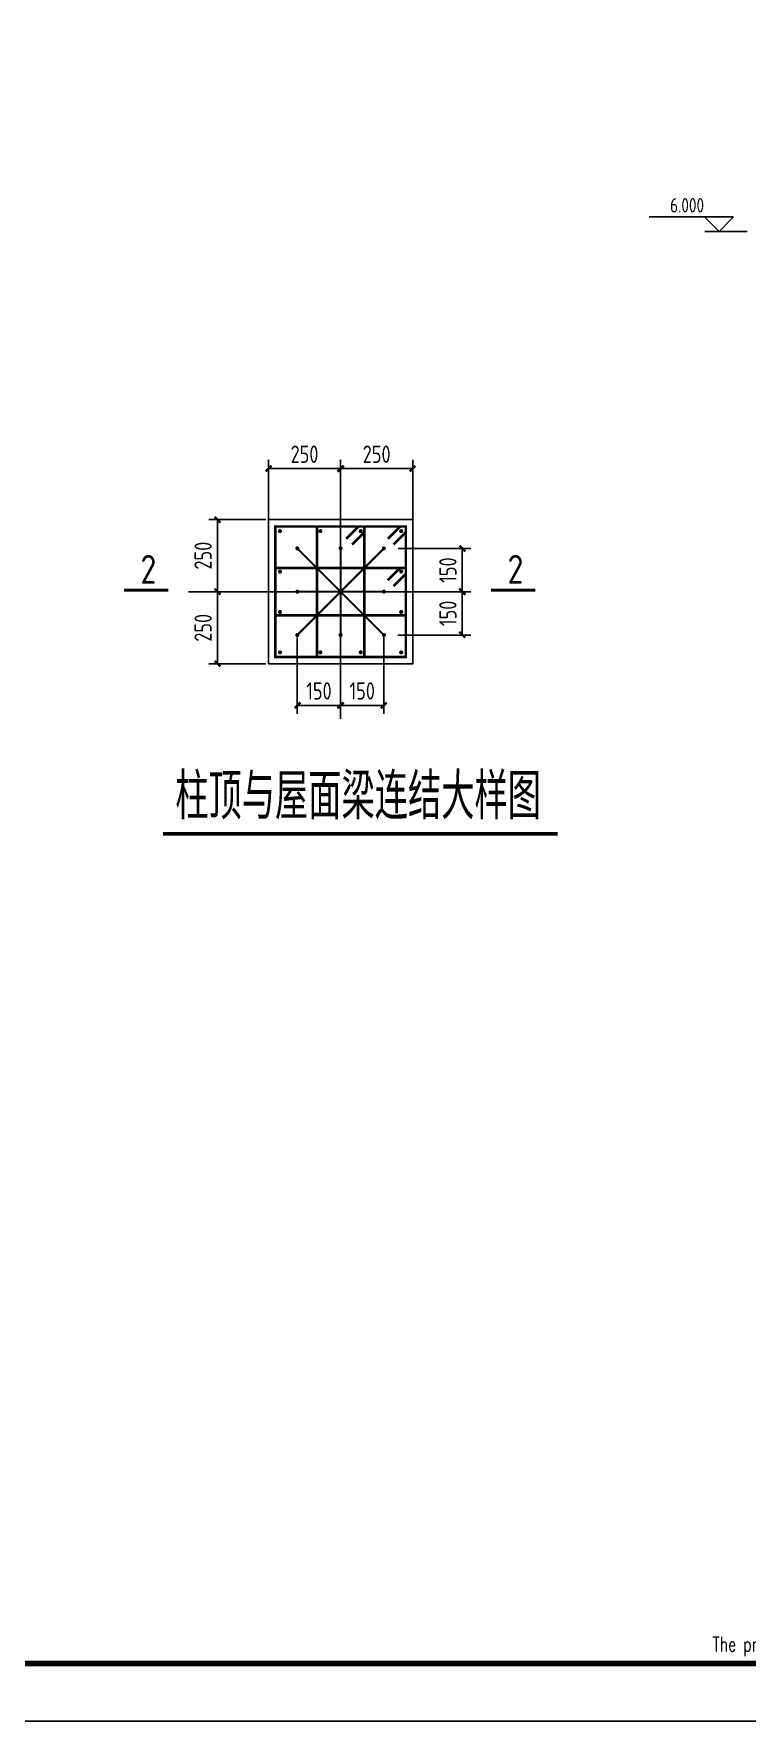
# Model space of a CAD drawing. Header units: millimetres. Extents: x 893615 to 897539, y 39650 to 40458.
# Drawn here: x 897180.8 to 897304.4, y 39650.1 to 39942.5 of the extents above; entities that cross this region are included whole.
import ezdxf
from ezdxf.enums import TextEntityAlignment as Align

# ---------------------------------------------------------------- set-up
doc = ezdxf.new("R2010")
doc.units = ezdxf.units.MM
doc.header["$LTSCALE"] = 1000
doc.header["$MEASUREMENT"] = 0
for name, color, linetype in [('AXIS', 3, 'Continuous'), ('DIM', 7, 'Continuous'), ('DOTE', 1, 'Continuous'), ('PUB_DIM', 3, 'Continuous'), ('TEXT', 4, 'Continuous'), ('文字', 7, 'Continuous'), ('柱', 2, 'Continuous'), ('柱__箍筋', 1, 'Continuous'), ('柱__纵筋', 1, 'Continuous'), ('梁__实线', 4, 'Continuous'), ('水平标注', 2, 'Continuous')]:
    doc.layers.add(name, color=color, linetype=linetype)
doc.styles.add('ECEC_TQ', font='txt_l.shx', dxfattribs={"bigfont": 'hztxt_l.shx'})
doc.styles.add('GBHZ', font='gbenor.shx', dxfattribs={"width": 0.9, "bigfont": 'gbcbig.shx'})
doc.styles.add('HZTXT', font='isocp.shx', dxfattribs={"bigfont": 'HZTXT.shx'})
doc.styles.get("Standard").update_dxf_attribs({"font": 'gbenor.shx', "bigfont": 'gbcbig.shx'})
doc.dimstyles.new('Y20', dxfattribs={"dimscale": 0, "dimtxt": 3, "dimasz": 0.01, "dimexe": 1.5, "dimexo": 0.03, "dimgap": 1, "dimtad": 1, "dimdec": 0, "dimlfac": 20, "dimzin": 0, "dimdsep": 46, "dimtxsty": 'GBHZ', "dimblk1": 'DX', "dimblk2": 'DX', "dimsah": 1, "dimcen": 0.09, "dimdle": 1, "dimadec": 0, "dimazin": 0, "dimtfac": 1, "dimtdec": 0, "dimtix": 1, "dimtmove": 2, "dimatfit": 3, "dimldrblk": 'DX', "dimfxl": 0, "dimtolj": 1, "dimtzin": 0, "dimarcsym": 0})

# ---------------------------------------------------------------- blocks, each defined once
blk = doc.blocks.new('DX')
at = {"color": 0, "linetype": 'ByBlock', "const_width": 40}
blk.add_lwpolyline([(-54, -51), (46, 49)], dxfattribs=at)
blk = doc.blocks.new('*D98')
at = {"layer": 'AXIS', "color": 0, "lineweight": -2, "transparency": 16777216}
for p, q in [((897243.9, 39853.3), (897256.54, 39853.3)), ((897255.04, 39845.81), (897255.04, 39853.29)), ((897248.45, 39845.8), (897256.54, 39845.8))]:
    blk.add_line(p, q, dxfattribs=at)
at = {"layer": 'Defpoints', "color": 0, "transparency": 16777216}
for p in [(897243.87, 39853.3), (897255.04, 39853.3), (897248.42, 39845.8)]:
    blk.add_point(p, dxfattribs=at)
at = {"layer": 'AXIS', "color": 0, "lineweight": -2, "transparency": 16777216, "xscale": 0.01, "yscale": 0.01, "zscale": 0.01}
for p, rotation in [((897255.04, 39853.3), 90), ((897255.04, 39845.8), 270)]:
    blk.add_blockref('DX', p, dxfattribs=dict(at, rotation=rotation))
at = {"layer": 'AXIS', "color": 0, "transparency": 16777216, "insert": (897252.54, 39849.55), "char_height": 3, "attachment_point": 5, "rotation": 90, "style": 'GBHZ'}
blk.add_mtext('\\A1;150', dxfattribs=at)
blk = doc.blocks.new('*D99')
at = {"layer": 'AXIS', "color": 0, "lineweight": -2, "transparency": 16777216}
for p, q in [((897248.45, 39845.8), (897256.54, 39845.8)), ((897255.04, 39845.79), (897255.04, 39838.31)), ((897243.86, 39838.3), (897256.54, 39838.3))]:
    blk.add_line(p, q, dxfattribs=at)
at = {"layer": 'Defpoints', "color": 0, "transparency": 16777216}
for p in [(897248.42, 39845.8), (897243.83, 39838.3), (897255.04, 39838.3)]:
    blk.add_point(p, dxfattribs=at)
at = {"layer": 'AXIS', "color": 0, "lineweight": -2, "transparency": 16777216, "xscale": 0.01, "yscale": 0.01, "zscale": 0.01}
for p, rotation in [((897255.04, 39845.8), 90), ((897255.04, 39838.3), 270)]:
    blk.add_blockref('DX', p, dxfattribs=dict(at, rotation=rotation))
at = {"layer": 'AXIS', "color": 0, "transparency": 16777216, "insert": (897252.54, 39842.05), "char_height": 3, "attachment_point": 5, "rotation": 90, "style": 'GBHZ'}
blk.add_mtext('\\A1;150', dxfattribs=at)
blk = doc.blocks.new('*D79')
at = {"layer": 'AXIS', "color": 0, "lineweight": -2, "transparency": 16777216}
for p, q in [((897220.97, 39845.8), (897211.13, 39845.8)), ((897212.63, 39833.31), (897212.63, 39845.79)), ((897220.97, 39833.3), (897211.13, 39833.3))]:
    blk.add_line(p, q, dxfattribs=at)
at = {"layer": 'Defpoints', "color": 0, "transparency": 16777216}
for p in [(897212.63, 39845.8), (897221, 39845.8), (897221, 39833.3)]:
    blk.add_point(p, dxfattribs=at)
at = {"layer": 'AXIS', "color": 0, "lineweight": -2, "transparency": 16777216, "xscale": 0.01, "yscale": 0.01, "zscale": 0.01}
for p, rotation in [((897212.63, 39845.8), 90), ((897212.63, 39833.3), 270)]:
    blk.add_blockref('DX', p, dxfattribs=dict(at, rotation=rotation))
at = {"layer": 'AXIS', "color": 0, "transparency": 16777216, "insert": (897210.13, 39839.55), "char_height": 3, "attachment_point": 5, "rotation": 90, "style": 'GBHZ'}
blk.add_mtext('\\A1;250', dxfattribs=at)
blk = doc.blocks.new('*D80')
at = {"layer": 'AXIS', "color": 0, "lineweight": -2, "transparency": 16777216}
for p, q in [((897220.97, 39858.3), (897211.13, 39858.3)), ((897212.63, 39858.29), (897212.63, 39845.81)), ((897220.97, 39845.8), (897211.13, 39845.8))]:
    blk.add_line(p, q, dxfattribs=at)
at = {"layer": 'Defpoints', "color": 0, "transparency": 16777216}
for p in [(897221, 39858.3), (897212.63, 39845.8), (897221, 39845.8)]:
    blk.add_point(p, dxfattribs=at)
at = {"layer": 'AXIS', "color": 0, "lineweight": -2, "transparency": 16777216, "xscale": 0.01, "yscale": 0.01, "zscale": 0.01}
for p, rotation in [((897212.63, 39858.3), 90), ((897212.63, 39845.8), 270)]:
    blk.add_blockref('DX', p, dxfattribs=dict(at, rotation=rotation))
at = {"layer": 'AXIS', "color": 0, "transparency": 16777216, "insert": (897210.13, 39852.05), "char_height": 3, "attachment_point": 5, "rotation": 90, "style": 'GBHZ'}
blk.add_mtext('\\A1;250', dxfattribs=at)
blk = doc.blocks.new('*D81')
at = {"layer": 'AXIS', "color": 0, "lineweight": -2, "transparency": 16777216}
for p, q in [((897221.45, 39858.28), (897221.45, 39868.62)), ((897233.95, 39858.28), (897233.95, 39868.62)), ((897221.46, 39867.12), (897233.94, 39867.12))]:
    blk.add_line(p, q, dxfattribs=at)
at = {"layer": 'Defpoints', "color": 0, "transparency": 16777216}
for p in [(897233.95, 39867.12), (897221.45, 39858.25), (897233.95, 39858.25)]:
    blk.add_point(p, dxfattribs=at)
at = {"layer": 'AXIS', "color": 0, "lineweight": -2, "transparency": 16777216, "xscale": 0.01, "yscale": 0.01, "zscale": 0.01, "rotation": 180}
blk.add_blockref('DX', (897221.45, 39867.12), dxfattribs=at)
at = {"layer": 'AXIS', "color": 0, "lineweight": -2, "transparency": 16777216, "xscale": 0.01, "yscale": 0.01, "zscale": 0.01}
blk.add_blockref('DX', (897233.95, 39867.12), dxfattribs=at)
at = {"layer": 'AXIS', "color": 0, "transparency": 16777216, "insert": (897227.7, 39869.62), "char_height": 3, "attachment_point": 5, "style": 'GBHZ'}
blk.add_mtext('\\A1;250', dxfattribs=at)
blk = doc.blocks.new('*D82')
at = {"layer": 'AXIS', "color": 0, "lineweight": -2, "transparency": 16777216}
for p, q in [((897233.95, 39858.28), (897233.95, 39868.62)), ((897246.45, 39858.28), (897246.45, 39868.62)), ((897246.44, 39867.12), (897233.96, 39867.12))]:
    blk.add_line(p, q, dxfattribs=at)
at = {"layer": 'Defpoints', "color": 0, "transparency": 16777216}
for p in [(897233.95, 39867.12), (897233.95, 39858.25), (897246.45, 39858.25)]:
    blk.add_point(p, dxfattribs=at)
at = {"layer": 'AXIS', "color": 0, "lineweight": -2, "transparency": 16777216, "xscale": 0.01, "yscale": 0.01, "zscale": 0.01, "rotation": 180}
blk.add_blockref('DX', (897233.95, 39867.12), dxfattribs=at)
at = {"layer": 'AXIS', "color": 0, "lineweight": -2, "transparency": 16777216, "xscale": 0.01, "yscale": 0.01, "zscale": 0.01}
blk.add_blockref('DX', (897246.45, 39867.12), dxfattribs=at)
at = {"layer": 'AXIS', "color": 0, "transparency": 16777216, "insert": (897240.2, 39869.62), "char_height": 3, "attachment_point": 5, "style": 'GBHZ'}
blk.add_mtext('\\A1;250', dxfattribs=at)
blk = doc.blocks.new('*D83')
at = {"layer": 'AXIS', "color": 0, "lineweight": -2, "transparency": 16777216}
for p, q in [((897226.45, 39837.88), (897226.45, 39824.62)), ((897233.95, 39832.72), (897233.95, 39824.62)), ((897233.94, 39826.12), (897226.46, 39826.12))]:
    blk.add_line(p, q, dxfattribs=at)
at = {"layer": 'Defpoints', "color": 0, "transparency": 16777216}
for p in [(897226.45, 39837.91), (897233.95, 39832.75), (897226.45, 39826.12)]:
    blk.add_point(p, dxfattribs=at)
at = {"layer": 'AXIS', "color": 0, "lineweight": -2, "transparency": 16777216, "xscale": 0.01, "yscale": 0.01, "zscale": 0.01, "rotation": 180}
blk.add_blockref('DX', (897226.45, 39826.12), dxfattribs=at)
at = {"layer": 'AXIS', "color": 0, "lineweight": -2, "transparency": 16777216, "xscale": 0.01, "yscale": 0.01, "zscale": 0.01}
blk.add_blockref('DX', (897233.95, 39826.12), dxfattribs=at)
at = {"layer": 'AXIS', "color": 0, "transparency": 16777216, "insert": (897230.2, 39828.62), "char_height": 3, "attachment_point": 5, "style": 'GBHZ'}
blk.add_mtext('\\A1;150', dxfattribs=at)
blk = doc.blocks.new('*D84')
at = {"layer": 'AXIS', "color": 0, "lineweight": -2, "transparency": 16777216}
for p, q in [((897241.45, 39837.97), (897241.45, 39824.62)), ((897233.95, 39832.72), (897233.95, 39824.62)), ((897233.96, 39826.12), (897241.44, 39826.12))]:
    blk.add_line(p, q, dxfattribs=at)
at = {"layer": 'Defpoints', "color": 0, "transparency": 16777216}
for p in [(897241.45, 39838), (897233.95, 39832.75), (897241.45, 39826.12)]:
    blk.add_point(p, dxfattribs=at)
at = {"layer": 'AXIS', "color": 0, "lineweight": -2, "transparency": 16777216, "xscale": 0.01, "yscale": 0.01, "zscale": 0.01, "rotation": 180}
blk.add_blockref('DX', (897233.95, 39826.12), dxfattribs=at)
at = {"layer": 'AXIS', "color": 0, "lineweight": -2, "transparency": 16777216, "xscale": 0.01, "yscale": 0.01, "zscale": 0.01}
blk.add_blockref('DX', (897241.45, 39826.12), dxfattribs=at)
at = {"layer": 'AXIS', "color": 0, "transparency": 16777216, "insert": (897237.7, 39828.62), "char_height": 3, "attachment_point": 5, "style": 'GBHZ'}
blk.add_mtext('\\A1;150', dxfattribs=at)

msp = doc.modelspace()

# ---------------------------------------------------------------- linework, layer by layer
msp.add_line((897519.298, 39650.145), (896678.298, 39650.145))
at = {"color": 0, "const_width": 1}
msp.add_lwpolyline([(897509.298, 39660.145), (896703.298, 39660.145), (896703.298, 40234.145), (897509.298, 40234.145)], close=True, dxfattribs=at)
at = {"const_width": 0.63}
msp.add_lwpolyline([(897203.163, 39803.868), (897271.581, 39803.868)], dxfattribs=at)
at = {"layer": 'dim', "const_width": 0.5}
for points in [[(897196.406, 39846.078), (897204.089, 39846.078)], [(897260.008, 39846.078), (897267.691, 39846.078)]]:
    msp.add_lwpolyline(points, dxfattribs=at)
at = {"layer": 'DOTE', "ltscale": 0.3}
for p, q in [((897233.952, 39863.369), (897233.952, 39823.765)), ((897207.575, 39845.8), (897256.397, 39845.8))]:
    msp.add_line(p, q, dxfattribs=at)
at = {"layer": 'PUB_DIM'}
for p, q in [((897302.046, 39910.729), (897287.396, 39910.729)), ((897297.006, 39910.729), (897299.526, 39908.209)), ((897299.526, 39908.209), (897302.046, 39910.729)), ((897297.046, 39908.209), (897304.364, 39908.209))]:
    msp.add_line(p, q, dxfattribs=at)
at = {"layer": '柱'}
msp.add_lwpolyline([(897221.452, 39833.3), (897246.452, 39833.3), (897246.452, 39858.3), (897221.452, 39858.3), (897221.452, 39833.3)], dxfattribs=at)
at = {"layer": '柱__箍筋', "const_width": 0.35}
for points in [[(897223.622, 39856.293, 1), (897223.272, 39856.293, 1), (897223.622, 39856.293, 1)], [(897230.622, 39856.293, 1), (897230.272, 39856.293, 1), (897230.622, 39856.293, 1)], [(897237.622, 39856.293, 1), (897237.272, 39856.293, 1), (897237.622, 39856.293, 1)], [(897244.622, 39856.293, 1), (897244.272, 39856.293, 1), (897244.622, 39856.293, 1)], [(897226.627, 39853.3, 1), (897226.277, 39853.3, 1), (897226.627, 39853.3, 1)], [(897234.13, 39853.3, 1), (897233.78, 39853.3, 1), (897234.13, 39853.3, 1)], [(897241.277, 39853.3, -1), (897241.627, 39853.3, -1), (897241.277, 39853.3, -1)], [(897223.622, 39849.293, 1), (897223.272, 39849.293, 1), (897223.622, 39849.293, 1)], [(897244.622, 39849.293, 1), (897244.272, 39849.293, 1), (897244.622, 39849.293, 1)], [(897226.627, 39845.806, 1), (897226.277, 39845.806, 1), (897226.627, 39845.806, 1)], [(897241.277, 39845.806, -1), (897241.627, 39845.806, -1), (897241.277, 39845.806, -1)], [(897223.622, 39842.293, 1), (897223.272, 39842.293, 1), (897223.622, 39842.293, 1)], [(897244.622, 39842.293, 1), (897244.272, 39842.293, 1), (897244.622, 39842.293, 1)], [(897226.627, 39838.3, -1), (897226.277, 39838.3, -1), (897226.627, 39838.3, -1)], [(897234.13, 39838.3, -1), (897233.78, 39838.3, -1), (897234.13, 39838.3, -1)], [(897241.277, 39838.3, 1), (897241.627, 39838.3, 1), (897241.277, 39838.3, 1)], [(897223.622, 39835.293, 1), (897223.272, 39835.293, 1), (897223.622, 39835.293, 1)], [(897230.622, 39835.293, 1), (897230.272, 39835.293, 1), (897230.622, 39835.293, 1)], [(897237.622, 39835.293, 1), (897237.272, 39835.293, 1), (897237.622, 39835.293, 1)], [(897244.622, 39835.293, 1), (897244.272, 39835.293, 1), (897244.622, 39835.293, 1)]]:
    msp.add_lwpolyline(points, format="xyb", dxfattribs=at)
at = {"layer": '柱__纵筋', "const_width": 0.45}
for points in [[(897222.652, 39834.5), (897245.252, 39834.5), (897245.252, 39857.1), (897222.652, 39857.1), (897222.652, 39834.5)], [(897229.852, 39834.5), (897229.852, 39857.1)], [(897234.93, 39854.979), (897237.052, 39857.1)], [(897235.929, 39853.979), (897238.051, 39856.1)], [(897238.052, 39834.5), (897238.052, 39857.1)], [(897242.13, 39854.979), (897244.252, 39857.1)], [(897243.129, 39853.979), (897245.251, 39856.1)], [(897222.652, 39849.9), (897245.252, 39849.9)], [(897242.13, 39847.779), (897244.252, 39849.9)], [(897243.129, 39846.779), (897245.251, 39848.9)], [(897222.652, 39841.7), (897245.252, 39841.7)]]:
    msp.add_lwpolyline(points, dxfattribs=at)
at = {"layer": '梁__实线', "ltscale": 100, "const_width": 0.35}
for points in [[(897241.452, 39838.3), (897226.452, 39853.3)], [(897241.452, 39853.3), (897226.452, 39838.3)], [(897233.955, 39838.3), (897233.952, 39853.3)], [(897241.452, 39845.806), (897226.452, 39845.806)]]:
    msp.add_lwpolyline(points, dxfattribs=at)

# ---------------------------------------------------------------- texts
at = {"style": 'ECEC_TQ', "width": 0.72}
msp.add_text('The proprietary right of this document belongs to Anhui Huadong Chemical And Medical Engineering  Co.,Ltd.  and any replication or transfer to the 3rd. side is forbidden without its permission. ', height=2.5, dxfattribs=at).set_placement((897419.298, 39663.145), align=Align.MIDDLE)
at = {"layer": 'TEXT', "color": 7, "style": 'HZTXT', "width": 0.9}
for p in [(897199.266, 39847.179), (897262.867, 39847.179)]:
    msp.add_text('2', height=5, dxfattribs=at).set_placement(p)
at = {"layer": '文字', "color": 6, "style": 'GBHZ'}
msp.add_text('柱顶与屋面梁连结大样图', height=8, dxfattribs=at).set_placement((897205.304, 39806.362))
at = {"layer": '水平标注', "width": 0.9}
msp.add_text('6.000', height=2.5, dxfattribs=at).set_placement((897291.036, 39911.49))

# ---------------------------------------------------------------- dimensions: what is measured, and where the dimension line sits
at = {"layer": 'AXIS'}
for base, p1, p2, picture, middle in [((897233.952, 39867.117), (897221.452, 39858.255), (897233.952, 39858.255), '*D81', (897227.702, 39869.617)), ((897241.452, 39826.123), (897233.952, 39832.746), (897241.452, 39838.002), '*D84', (897237.702, 39828.623))]:
    dim = msp.add_linear_dim(base=base, p1=p1, p2=p2, dimstyle='Y20', override={"dimscale": 1}, dxfattribs=at)
    dim.commit()
    dim.dimension.update_dxf_attribs({"geometry": picture, "text_midpoint": middle})
for base, p1, p2, angle, picture, middle in [((897233.952, 39867.117), (897246.452, 39858.255), (897233.952, 39858.255), 180, '*D82', (897240.202, 39869.617)), ((897212.628, 39845.8), (897221.005, 39858.3), (897221.005, 39845.8), 270, '*D80', (897210.128, 39852.05)), ((897212.628, 39845.8), (897221.005, 39833.3), (897221.005, 39845.8), 90, '*D79', (897210.128, 39839.55))]:
    dim = msp.add_linear_dim(base=base, p1=p1, p2=p2, angle=angle, dimstyle='Y20', override={"dimscale": 1}, dxfattribs=at)
    dim.commit()
    dim.dimension.update_dxf_attribs({"geometry": picture, "text_midpoint": middle})
for base, p1, p2, angle, picture, middle in [((897255.041, 39853.3), (897248.418, 39845.8), (897243.869, 39853.3), 90, '*D98', (897252.541, 39849.55)), ((897255.041, 39838.3), (897248.418, 39845.8), (897243.834, 39838.3), 270, '*D99', (897252.541, 39842.05)), ((897226.452, 39826.123), (897233.952, 39832.746), (897226.452, 39837.91), 180, '*D83', (897230.202, 39828.623))]:
    dim = msp.add_linear_dim(base=base, p1=p1, p2=p2, angle=angle, text='150', dimstyle='Y20', override={"dimscale": 1}, dxfattribs=at)
    dim.commit()
    dim.dimension.update_dxf_attribs({"geometry": picture, "text_midpoint": middle})

doc.saveas('drawing.dxf')
